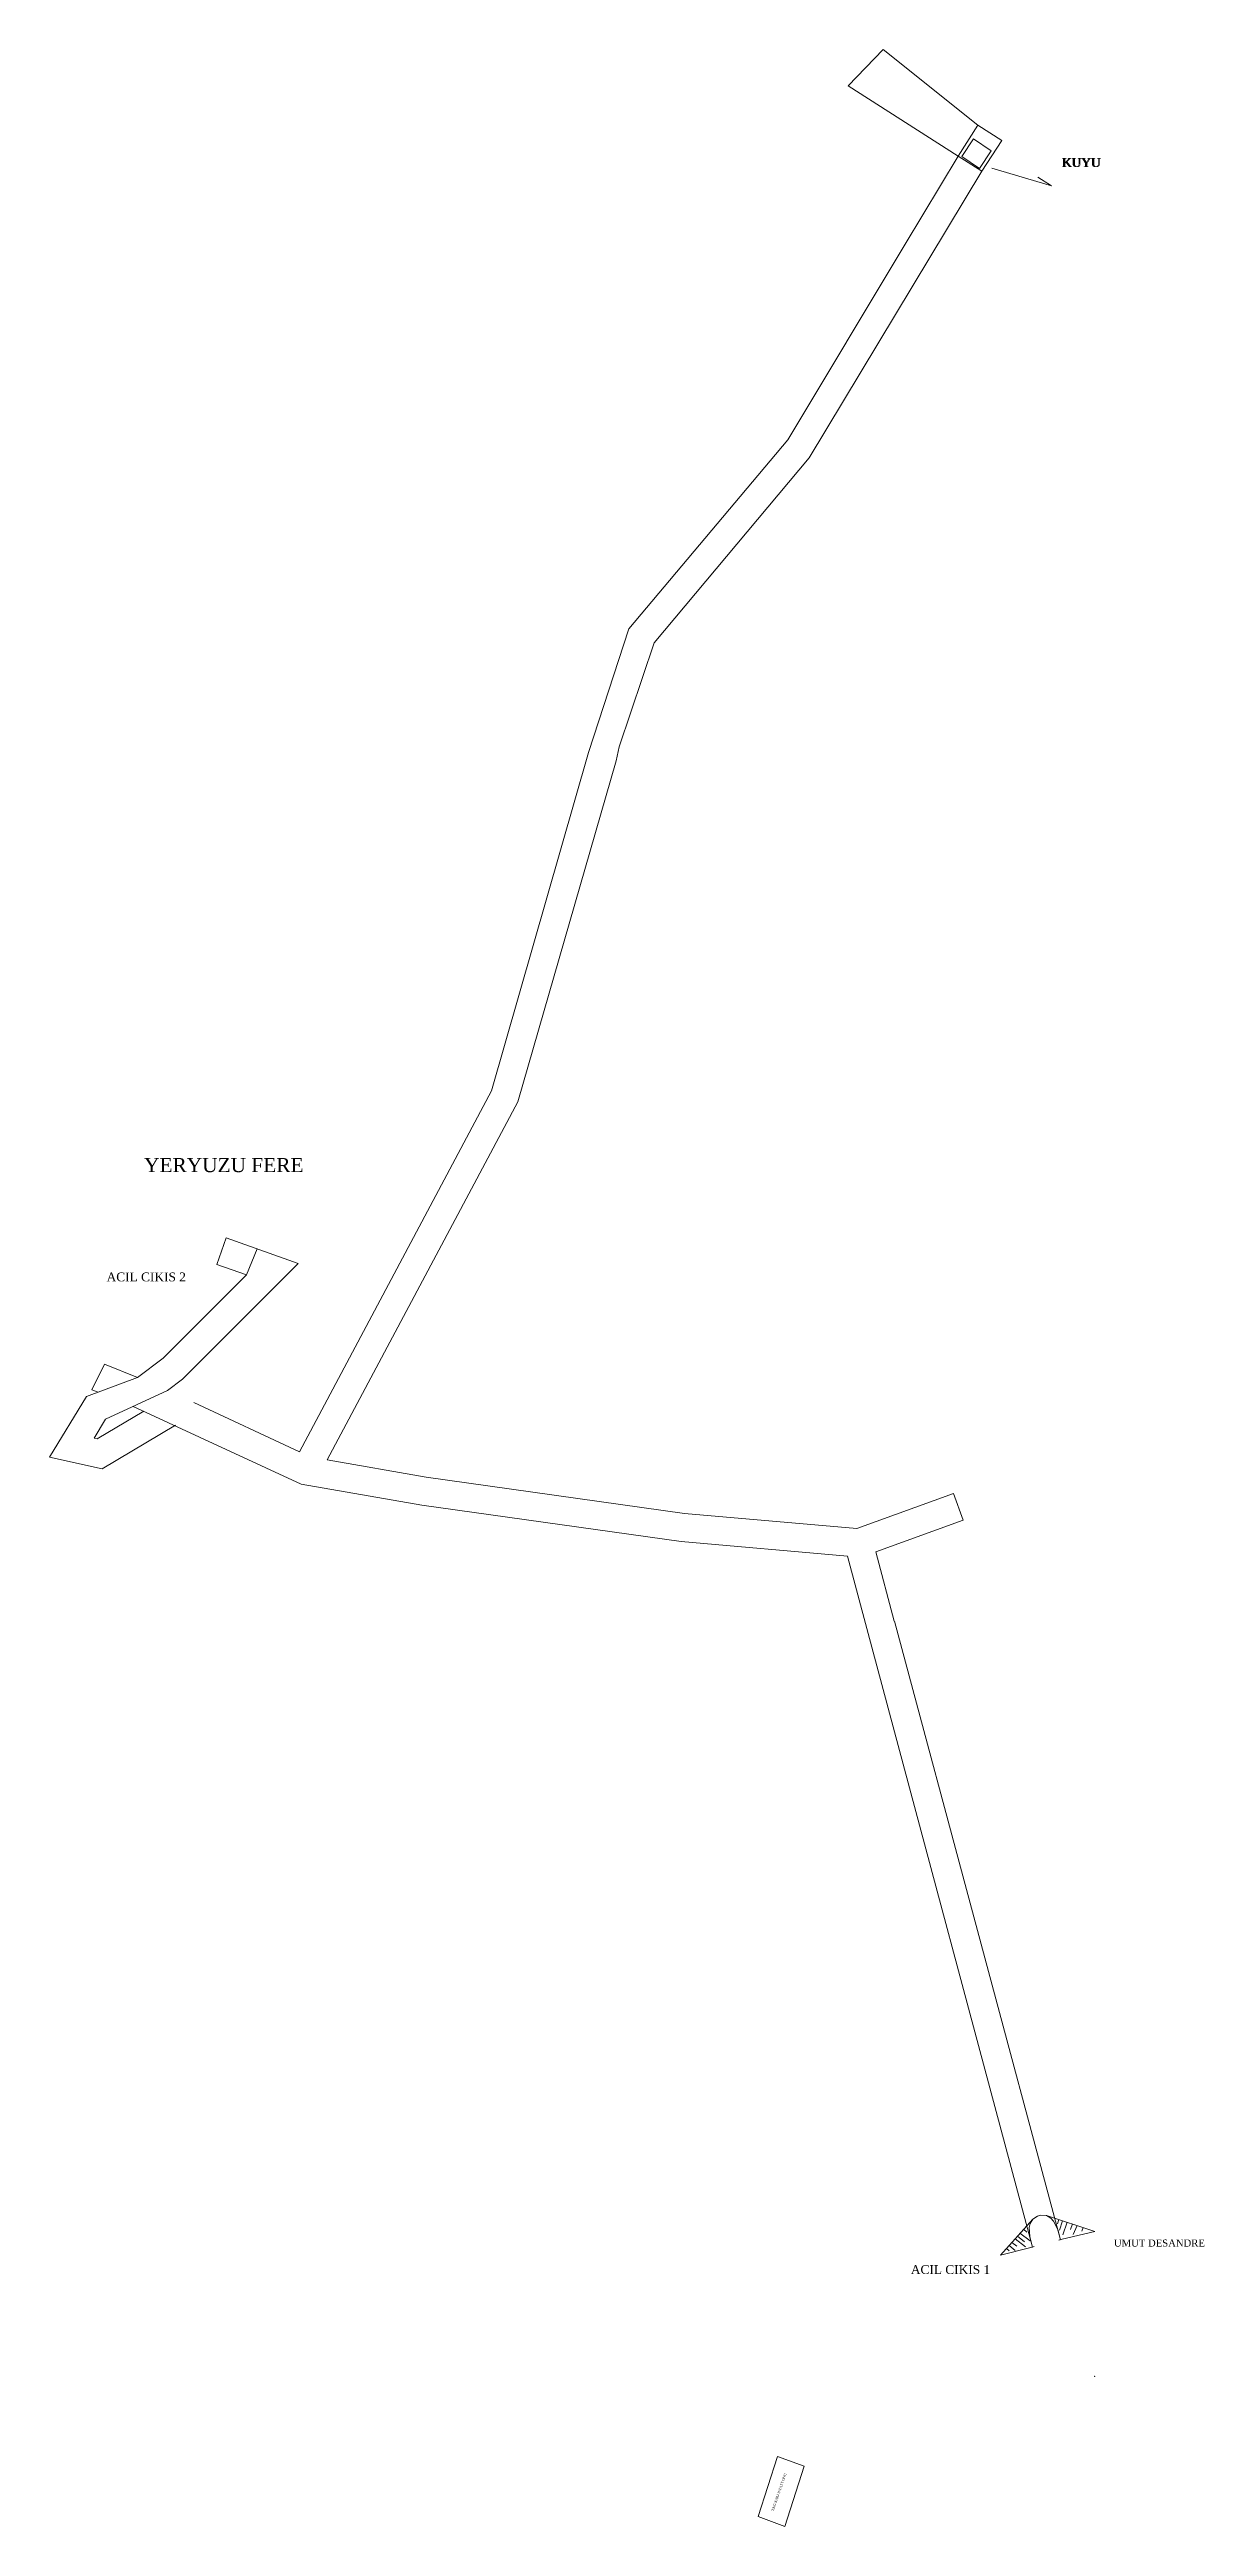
# Model space of a CAD drawing. Header units: millimetres. Extents: x 727605 to 727686, y 4225131 to 4225307.
import ezdxf

# ---------------------------------------------------------------- set-up
doc = ezdxf.new("R2010")
doc.units = ezdxf.units.MM
for name, color, linetype, lineweight in [('INIT_COORD', 5, 'Continuous', 0), ('KUYU', 171, 'Continuous', 0), ('KUYU_ANA_YOL', 89, 'Continuous', 0), ('YERYUZU_FERE', 6, 'Continuous', 0)]:
    doc.layers.add(name, color=color, linetype=linetype, lineweight=lineweight)
doc.layers.add('TEXT', color=7, linetype='Continuous')
doc.styles.get("Standard").update_dxf_attribs({"font": 'TIMES.TTF'})

msp = doc.modelspace()

# ---------------------------------------------------------------- linework, layer by layer
at = {"layer": 'INIT_COORD'}
msp.add_point((727678.63, 4225141.92, 1560), dxfattribs=at)
at = {"layer": 'KUYU', "lineweight": 0}
for p, q in [((727671.35, 4225298.26, 1540), (727675.59, 4225296.99, 1540)), ((727675.59, 4225296.99, 1540), (727674.62, 4225297.61, 1540))]:
    msp.add_line(p, q, dxfattribs=at)
at = {"layer": 'KUYU', "lineweight": 0, "elevation": 1540}
for points in [[(727672.06, 4225300.21), (727670.38, 4225301.3), (727668.97, 4225299.11), (727670.65, 4225298.03), (727672.06, 4225300.21)], [(727670.06, 4225300.32), (727669.23, 4225299.07), (727670.49, 4225298.24), (727671.31, 4225299.49), (727670.06, 4225300.32)]]:
    msp.add_lwpolyline(points, close=True, dxfattribs=at)
at = {"layer": 'KUYU_ANA_YOL', "lineweight": 0}
for p, q in [((727661.2, 4225304.08, 1540), (727663.67, 4225306.65, 1540)), ((727663.67, 4225306.65, 1540), (727670.38, 4225301.3, 1540)), ((727661.2, 4225304.08, 1540), (727668.97, 4225299.11, 1540)), ((727665.22, 4225292.88, 1540), (727668.97, 4225299.11, 1540)), ((727666.98, 4225291.93, 1540), (727670.65, 4225298.03, 1540)), ((727656.91, 4225279.03, 1540), (727665.22, 4225292.88, 1540)), ((727658.44, 4225277.74, 1540), (727666.98, 4225291.93, 1540)), ((727645.66, 4225265.63, 1540), (727656.91, 4225279.03, 1540)), ((727647.45, 4225264.64, 1540), (727658.44, 4225277.74, 1540)), ((727642.82, 4225256.88, 1540), (727645.66, 4225265.63, 1540)), ((727644.99, 4225257.28, 1540), (727647.45, 4225264.64, 1540)), ((727635.95, 4225232.92, 1540), (727642.82, 4225256.88, 1540)), ((727637.82, 4225232.16, 1540), (727644.77, 4225256.29, 1540)), ((727622.36, 4225207.36, 1540), (727635.95, 4225232.92, 1540)), ((727624.32, 4225206.8, 1540), (727637.82, 4225232.16, 1540)), ((727608.55, 4225213.57, 1540), (727607.66, 4225211.77, 1540)), ((727610.9, 4225212.62, 1540), (727608.55, 4225213.57, 1540)), ((727607.66, 4225211.77, 1540), (727608.1, 4225211.59, 1540)), ((727613.01, 4225211.72, 1540), (727613.01, 4225211.72, 1540)), ((727622.36, 4225207.36, 1540), (727614.88, 4225210.85, 1540)), ((727610.58, 4225210.59, 1540), (727622.49, 4225205.09, 1540)), ((727631.32, 4225205.57, 1540), (727624.32, 4225206.8, 1540)), ((727649.6, 4225203, 1540), (727631.32, 4225205.57, 1540)), ((727631.01, 4225203.59, 1540), (727622.49, 4225205.09, 1540)), ((727661.8, 4225201.93, 1540), (727668.64, 4225204.42, 1540)), ((727669.33, 4225202.54, 1540), (727668.64, 4225204.42, 1540)), ((727649.37, 4225201.01, 1540), (727631.01, 4225203.59, 1540)), ((727661.8, 4225201.93, 1540), (727649.6, 4225203, 1540)), ((727663.14, 4225200.29, 1540), (727669.33, 4225202.54, 1540)), ((727661.15, 4225199.98, 1540), (727649.37, 4225201.01, 1540)), ((727664.45, 4225195.38, 1540), (727663.14, 4225200.29, 1540)), ((727662.52, 4225194.86, 1540), (727661.15, 4225199.98, 1540)), ((727676.21, 4225151.58, 1560), (727664.46, 4225195.37, 1540)), ((727674.24, 4225151.07, 1560), (727662.52, 4225194.85, 1540)), ((727671.97, 4225150.5, 1560), (727674.25, 4225153.04, 1560)), ((727674.07, 4225152.73, 1560), (727674.25, 4225153.04, 1560)), ((727674.25, 4225153.04, 1560), (727674.59, 4225153.26, 1560)), ((727674.59, 4225153.26, 1560), (727674.83, 4225153.33, 1560)), ((727674.83, 4225153.33, 1560), (727675.23, 4225153.3, 1560)), ((727675.23, 4225153.3, 1560), (727675.54, 4225153.12, 1560)), ((727675.23, 4225153.3, 1560), (727678.66, 4225152.18, 1560)), ((727675.54, 4225153.12, 1560), (727675.73, 4225152.91, 1560)), ((727675.73, 4225152.91, 1560), (727676.02, 4225152.32, 1560)), ((727676.1, 4225153.02, 1560), (727676, 4225152.71, 1560)), ((727676.36, 4225152.93, 1560), (727676.14, 4225152.27, 1560)), ((727672.58, 4225151.17, 1560), (727673.02, 4225150.83, 1560)), ((727672.78, 4225151.4, 1560), (727673.14, 4225151.14, 1560)), ((727673, 4225151.65, 1560), (727673.75, 4225151.08, 1560)), ((727673.17, 4225151.83, 1560), (727673.66, 4225151.44, 1560)), ((727673.35, 4225152.04, 1560), (727674.08, 4225151.51, 1560)), ((727673.61, 4225152.33, 1560), (727673.83, 4225152.11, 1560)), ((727674.01, 4225152.46, 1560), (727674.07, 4225152.73, 1560)), ((727674.01, 4225152.46, 1560), (727674.05, 4225151.81, 1560)), ((727674.05, 4225151.81, 1560), (727674.24, 4225151.07, 1560)), ((727676.02, 4225152.32, 1560), (727676.21, 4225151.58, 1560)), ((727676.33, 4225151.62, 1560), (727676.09, 4225151.55, 1560)), ((727676.21, 4225151.58, 1560), (727676.33, 4225151.62, 1560)), ((727676.21, 4225151.58, 1560), (727676.33, 4225151.62, 1560)), ((727676.33, 4225151.62, 1560), (727678.66, 4225152.18, 1560)), ((727676.7, 4225152.82, 1560), (727676.39, 4225151.93, 1560)), ((727677.07, 4225152.7, 1560), (727676.92, 4225152.31, 1560)), ((727677.4, 4225152.59, 1560), (727677.12, 4225151.96, 1560)), ((727677.82, 4225152.45, 1560), (727677.74, 4225152.19, 1560)), ((727671.97, 4225150.5, 1560), (727674.12, 4225151.04, 1560)), ((727672.39, 4225150.97, 1560), (727672.59, 4225150.8, 1560)), ((727674.12, 4225151.04, 1560), (727674.36, 4225151.1, 1560)), ((727674.24, 4225151.07, 1560), (727674.12, 4225151.04, 1560)), ((727674.12, 4225151.04, 1560), (727674.24, 4225151.07, 1560))]:
    msp.add_line(p, q, dxfattribs=at)
at = {"layer": 'KUYU_ANA_YOL'}
msp.add_line((727644.99, 4225257.28, 1540), (727644.77, 4225256.29, 1540), dxfattribs=at)
at = {"layer": 'YERYUZU_FERE', "lineweight": 0}
for p, q in [((727616.5, 4225220.64, 1540), (727617.16, 4225222.53, 1540)), ((727617.16, 4225222.53, 1540), (727622.26, 4225220.71, 1540)), ((727618.62, 4225219.89, 1540), (727619.36, 4225221.75, 1540)), ((727612.71, 4225213.99, 1540), (727618.62, 4225219.89, 1540)), ((727622.26, 4225220.71, 1540), (727614.08, 4225212.52, 1540)), ((727618.62, 4225219.89, 1540), (727616.5, 4225220.64, 1540)), ((727607.28, 4225211.29, 1540), (727610.9, 4225212.62, 1540)), ((727610.9, 4225212.62, 1540), (727612.71, 4225213.99, 1540)), ((727614.08, 4225212.52, 1540), (727613.01, 4225211.72, 1540)), ((727604.67, 4225206.99, 1540), (727607.28, 4225211.29, 1540)), ((727608.64, 4225209.68, 1540), (727613.01, 4225211.72, 1540)), ((727607.82, 4225208.33, 1540), (727608.64, 4225209.68, 1540)), ((727611.34, 4225210.24, 1540), (727608.05, 4225208.28, 1540)), ((727613.59, 4225209.25, 1540), (727608.39, 4225206.16, 1540)), ((727608.05, 4225208.28, 1540), (727607.82, 4225208.33, 1540)), ((727608.39, 4225206.16, 1540), (727604.67, 4225206.99, 1540)), ((727654.82, 4225131.99, 1560), (727656.18, 4225136.25, 1560)), ((727656.18, 4225136.25, 1560), (727658.08, 4225135.55, 1560)), ((727658.08, 4225135.55, 1560), (727656.72, 4225131.29, 1560)), ((727656.72, 4225131.29, 1560), (727654.82, 4225131.99, 1560))]:
    msp.add_line(p, q, dxfattribs=at)

# ---------------------------------------------------------------- texts
at = {"layer": 'KUYU', "lineweight": 0}
msp.add_text('KUYU', height=0.625, dxfattribs=at).set_placement((727676.3, 4225298.34, 1540))
at = {"layer": 'TEXT', "lineweight": 0}
for s, height, p in [('KUYU', 0.625, (727676.37, 4225298.34, 1540)), ('YERYUZU FERE', 1, (727611.36, 4225227.17, 1540)), ('ACIL CIKIS 2', 0.625, (727608.71, 4225219.44, 1540)), ('UMUT DESANDRE', 0.5, (727680, 4225151.1, 1560)), ('ACIL CIKIS 1', 0.625, (727665.63, 4225149.16, 1560))]:
    msp.add_text(s, height=height, dxfattribs=at).set_placement(p)
msp.add_text('TAG SARJ ISTASYONU ', height=0.175, rotation=71.0546, dxfattribs=at).set_placement((727655.92, 4225132.36, 1560))

doc.saveas('drawing.dxf')
